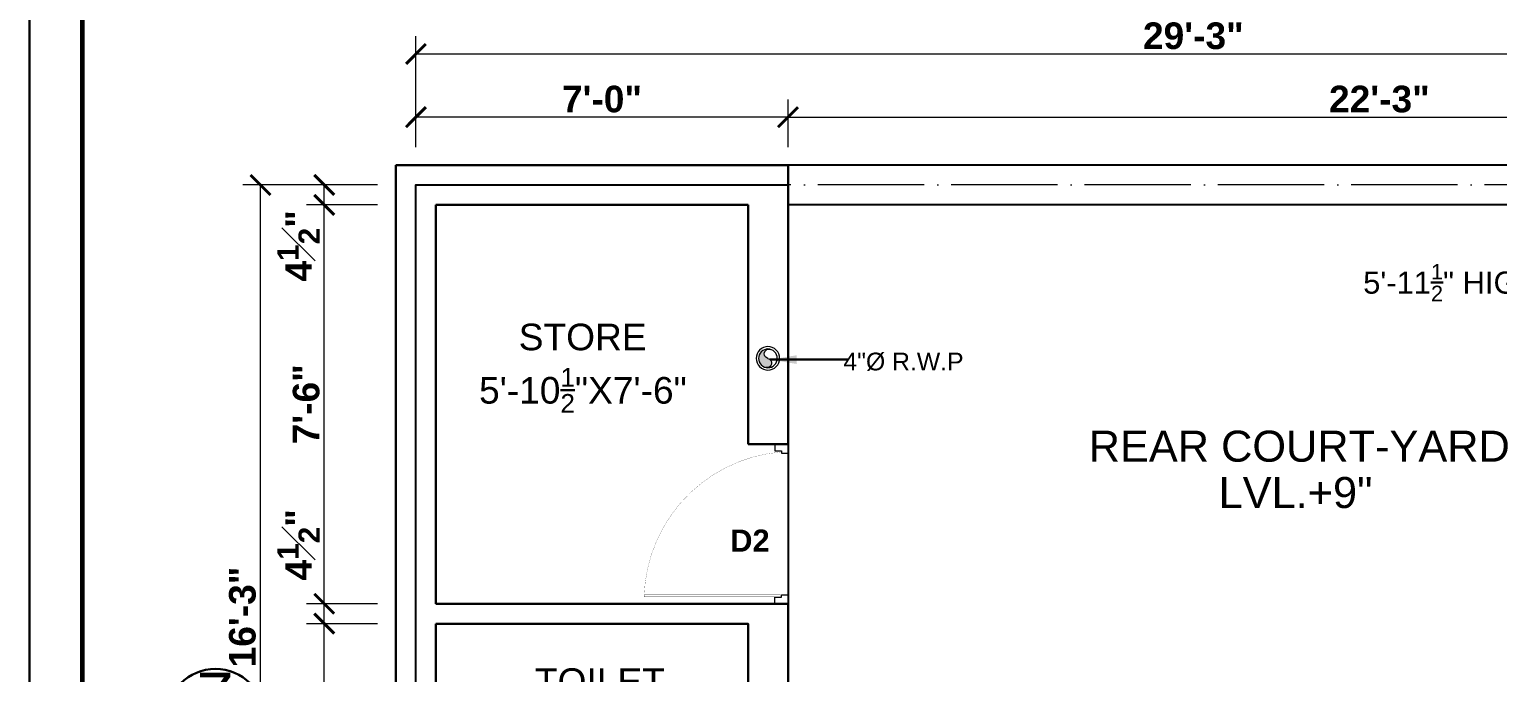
# Model space of a CAD drawing. Header units: feet. Extents: x 12125 to 16886, y -11859 to -10215.
# Drawn here: x 13212.4 to 13543.9, y -10850 to -10704.8 of the extents above; entities that cross this region are included whole.
import ezdxf

# ---------------------------------------------------------------- set-up
doc = ezdxf.new("R2010")
doc.units = ezdxf.units.FT
doc.header["$MEASUREMENT"] = 0
doc.header["$PDMODE"] = 2
for name, pattern in [('ACAD_ISO04W100', [30, 24, -3, 0, -3]), ('DASHED', [0.75, 0.5, -0.25]), ('HIDDEN2', [0.1875, 0.125, -0.0625])]:
    doc.linetypes.add(name, pattern=pattern)
doc.layers.get('0').update_dxf_attribs({"lineweight": 30})
doc.layers.add('BLK_1_FLR_0_BATH', color=7, linetype='Continuous')
doc.layers.add('BLK_1_FLR_0_BLT_UP_AREA', color=25, linetype='Continuous', true_color=0x995f4c, plot=False)
for name, color, linetype, lineweight in [('BOUNDARY', 181, 'Continuous', 25), ('center line', 253, 'ACAD_ISO04W100', 5), ('DIM 01', 7, 'Continuous', 9), ('DOOR', 32, 'Continuous', 13), ('HATCH', 9, 'Continuous', 20), ('JOINERY TEXT', 193, 'Continuous', 0), ('R.W.P', 7, 'Continuous', 18), ('TEXT', 7, 'Continuous', 30), ('WALL', 10, 'Continuous', 30)]:
    doc.layers.add(name, color=color, linetype=linetype, lineweight=lineweight)
doc.styles.add('AR. TEXT 01', font='arialbd.ttf')
doc.styles.get("Standard").update_dxf_attribs({"font": 'ARIALN.TTF'})
doc.styles.add('TEX02', font='GARA.TTF')
doc.dimstyles.new('DIM 50', dxfattribs={"dimtxt": 6, "dimasz": 3, "dimexe": 6, "dimexo": 4, "dimgap": 0.3125, "dimtad": 1, "dimzin": 3, "dimdsep": 46, "dimlunit": 4, "dimtxsty": 'AR. TEXT 01', "dimblk": 'DOT', "dimcen": 0.09, "dimclrd": 256, "dimclre": 256, "dimclrt": 256, "dimazin": 0, "dimtfac": 0.8, "dimtofl": 0, "dimtmove": 1, "dimatfit": 3, "dimfxl": 6, "dimfxlon": 1, "dimfrac": 1, "dimtolj": 1, "dimtzin": 0, "dimlwd": -1, "dimlwe": -1, "dimarcsym": 1})

# ---------------------------------------------------------------- blocks, each defined once
blk = doc.blocks.new('D4')
at = {"const_width": 1.11851519999287}
blk.add_lwpolyline([(-48.39999999734573, 1142.144000003223, 0.38341128429114), (-1083.385599992936, 51.76962119228118, 0.4142135623731)], format="xyb", dxfattribs=at)
for points in [[(-99.99999999417923, 1150.954666669233), (-48.39999999734573, 1150.954666669233), (-48.39999999734573, 1133.333333337214), (0, 1133.333333337214), (0, 1200), (-99.99999999417923, 1200), (-99.99999999417923, 1150.954666669233)], [(-99.99999999417923, 49.04533333076688), (-48.39999999734573, 49.04533333076688), (-48.39999999734573, 66.66666666278616), (0, 66.66666666278616), (0, 0), (-99.99999999417923, 0), (-99.99999999417923, 49.04533333076688)]]:
    blk.add_lwpolyline(points)
blk.add_lwpolyline([(-1083.385599992936, 51.76962119228118), (-58.07999999960884, 51.76962119228118), (-58.07999999960884, 67.47881549099111), (-1083.385599992936, 67.47881549099111)], dxfattribs=at)
blk = doc.blocks.new('ESF')
at = {"layer": 'HATCH', "ltscale": 10}
h = blk.add_hatch(dxfattribs=at)
h.set_pattern_fill('ANSI31', color=256, angle=89.99999999999999, style=0)
h.set_pattern_definition([(135, (-8508.294283949937, -71091.25939080947), (-0.0883883476483185, -0.0883883476483184), [])])
h.paths.add_polyline_path([(79774.65502080017, -78777.06877736178), (79763.58624343837, -78765.99999999997), (79785.72379816195, -78765.99999999997)])
at = {"layer": 'WALL', "color": 3, "ltscale": 15}
for p, q in [((79785.72379816195, -78765.99999999997), (79763.58624343837, -78765.99999999997)), ((79774.33233232053, -78777.06877736178), (79763.58624343837, -78765.99999999997)), ((79774.33233232053, -78777.06877736178), (79785.40110968231, -78765.99999999997))]:
    blk.add_line(p, q, dxfattribs=at)
at = {"layer": 'WALL', "color": 3, "linetype": 'DASHED', "ltscale": 15}
blk.add_line((79785.72379816195, -78765.99999999997), (79831.44516765536, -78765.99999999997), dxfattribs=at)
at = {"layer": 'WALL', "color": 3, "ltscale": 15}
blk.add_circle((79774.33233232053, -78765.99999999997), 11.06877736179012, dxfattribs=at)
at = {"layer": 'TEXT', "insert": (79774.19387886258, -78765.75631441259), "char_height": 10, "width": 27.26902642550526, "attachment_point": 8, "style": 'TEX02'}
blk.add_mtext('\\A1;{\\fArial|b0|i0|c0|p34;Z}', dxfattribs=at)
blk = doc.blocks.new('_ArchTick')
at = {"color": 0, "linetype": 'ByBlock', "const_width": 0.15}
blk.add_lwpolyline([(-0.5, -0.5), (0.5, 0.5)], dxfattribs=at)
blk = doc.blocks.new('*D247')
at = {"layer": 'Defpoints', "color": 0, "transparency": 16777216}
for p in [(13299.69455942608, -10724.66209407789), (13299.69455942608, -10735.45311382737), (13383.69455942606, -10735.45311382737)]:
    blk.add_point(p, dxfattribs=at)
at = {"layer": 'DIM 01', "transparency": 16777216}
for p, q in [((13299.69455942608, -10731.45311382737), (13299.69455942608, -10720.66209407789)), ((13383.69455942606, -10731.45311382737), (13383.69455942606, -10720.66209407789)), ((13383.69455942606, -10724.66209407789), (13299.69455942608, -10724.66209407789))]:
    blk.add_line(p, q, dxfattribs=at)
at = {"layer": 'DIM 01', "transparency": 16777216, "xscale": 4.5, "yscale": 4.5, "zscale": 4.5, "rotation": 180}
blk.add_blockref('_ArchTick', (13299.69455942608, -10724.66209407789), dxfattribs=at)
at = {"layer": 'DIM 01', "transparency": 16777216, "xscale": 4.5, "yscale": 4.5, "zscale": 4.5}
blk.add_blockref('_ArchTick', (13383.69455942606, -10724.66209407789), dxfattribs=at)
at = {"layer": 'DIM 01', "transparency": 16777216, "insert": (13341.69455942607, -10720.60209407789), "char_height": 6, "attachment_point": 5, "style": 'AR. TEXT 01'}
blk.add_mtext('\\A1;7\'-0"', dxfattribs=at)
blk = doc.blocks.new('*D249')
at = {"layer": 'Defpoints', "color": 0, "transparency": 16777216}
for p in [(13264.60635108739, -10739.95311382737), (13368.69455942605, -10739.95311382737), (13368.69455942605, -10934.95311382737)]:
    blk.add_point(p, dxfattribs=at)
at = {"layer": 'DIM 01', "transparency": 16777216}
for p, q in [((13276.60635108739, -10739.95311382737), (13260.60635108739, -10739.95311382737)), ((13264.60635108739, -10934.95311382737), (13264.60635108739, -10739.95311382737)), ((13276.60635108739, -10934.95311382737), (13260.60635108739, -10934.95311382737))]:
    blk.add_line(p, q, dxfattribs=at)
at = {"layer": 'DIM 01', "transparency": 16777216, "xscale": 4.5, "yscale": 4.5, "zscale": 4.5}
for p, rotation in [((13264.60635108739, -10739.95311382737), 90), ((13264.60635108739, -10934.95311382737), 270)]:
    blk.add_blockref('_ArchTick', p, dxfattribs=dict(at, rotation=rotation))
at = {"layer": 'DIM 01', "transparency": 16777216, "insert": (13260.54635108739, -10837.45311382737), "char_height": 6, "attachment_point": 5, "rotation": 90, "style": 'AR. TEXT 01'}
blk.add_mtext('\\A1;16\'-3"', dxfattribs=at)
blk = doc.blocks.new('*D258')
at = {"layer": 'Defpoints', "color": 0, "transparency": 16777216}
for p in [(13279.00067712853, -10838.95311382737), (13342.86975761218, -10838.95311382737), (13368.69455942605, -10934.95311382737)]:
    blk.add_point(p, dxfattribs=at)
at = {"layer": 'DIM 01', "transparency": 16777216}
for p, q in [((13291.00067712853, -10838.95311382737), (13275.00067712853, -10838.95311382737)), ((13279.00067712853, -10934.95311382737), (13279.00067712853, -10838.95311382737)), ((13291.00067712853, -10934.95311382737), (13275.00067712853, -10934.95311382737))]:
    blk.add_line(p, q, dxfattribs=at)
at = {"layer": 'DIM 01', "transparency": 16777216, "xscale": 4.5, "yscale": 4.5, "zscale": 4.5}
for p, rotation in [((13279.00067712853, -10838.95311382737), 90), ((13279.00067712853, -10934.95311382737), 270)]:
    blk.add_blockref('_ArchTick', p, dxfattribs=dict(at, rotation=rotation))
at = {"layer": 'DIM 01', "transparency": 16777216, "insert": (13274.93467712853, -10886.95311382737), "char_height": 6, "attachment_point": 5, "rotation": 90, "style": 'AR. TEXT 01'}
blk.add_mtext('\\A1;8\'-0"', dxfattribs=at)
blk = doc.blocks.new('*D259')
at = {"layer": 'Defpoints', "color": 0, "transparency": 16777216}
for p in [(13279.00067712853, -10834.45311382737), (13343.94455942608, -10834.45311382737), (13342.86975761218, -10838.95311382737)]:
    blk.add_point(p, dxfattribs=at)
at = {"layer": 'DIM 01', "transparency": 16777216}
for p, q in [((13279.00067712853, -10834.45311382737), (13279.00067712853, -10812.50024505545)), ((13291.00067712853, -10834.45311382737), (13275.00067712853, -10834.45311382737)), ((13279.00067712853, -10838.95311382737), (13279.00067712853, -10834.45311382737)), ((13291.00067712853, -10838.95311382737), (13275.00067712853, -10838.95311382737))]:
    blk.add_line(p, q, dxfattribs=at)
at = {"layer": 'DIM 01', "transparency": 16777216, "xscale": 4.5, "yscale": 4.5, "zscale": 4.5}
for p, rotation in [((13279.00067712853, -10834.45311382737), 90), ((13279.00067712853, -10838.95311382737), 270)]:
    blk.add_blockref('_ArchTick', p, dxfattribs=dict(at, rotation=rotation))
at = {"layer": 'DIM 01', "transparency": 16777216, "insert": (13273.18627712853, -10821.15824505545), "char_height": 6, "attachment_point": 5, "rotation": 90, "style": 'AR. TEXT 01'}
blk.add_mtext('\\A1;4{\\H0.800000x;\\S1#2;}"', dxfattribs=at)
blk = doc.blocks.new('*D260')
at = {"layer": 'Defpoints', "color": 0, "transparency": 16777216}
for p in [(13279.00067712867, -10744.45311382738), (13356.8204199968, -10744.45311382738), (13343.94455942608, -10834.45311382737)]:
    blk.add_point(p, dxfattribs=at)
at = {"layer": 'DIM 01', "transparency": 16777216}
for p, q in [((13291.00067712867, -10744.45311382738), (13275.00067712867, -10744.45311382738)), ((13279.00067712867, -10834.45311382737), (13279.00067712867, -10744.45311382738)), ((13291.00067712867, -10834.45311382737), (13275.00067712867, -10834.45311382737))]:
    blk.add_line(p, q, dxfattribs=at)
at = {"layer": 'DIM 01', "transparency": 16777216, "xscale": 4.5, "yscale": 4.5, "zscale": 4.5}
for p, rotation in [((13279.00067712867, -10744.45311382738), 90), ((13279.00067712867, -10834.45311382737), 270)]:
    blk.add_blockref('_ArchTick', p, dxfattribs=dict(at, rotation=rotation))
at = {"layer": 'DIM 01', "transparency": 16777216, "insert": (13274.94067712867, -10789.45311382737), "char_height": 6, "attachment_point": 5, "rotation": 90, "style": 'AR. TEXT 01'}
blk.add_mtext('\\A1;7\'-6"', dxfattribs=at)
blk = doc.blocks.new('*D261')
at = {"layer": 'Defpoints', "color": 0, "transparency": 16777216}
for p in [(13279.00067712864, -10739.95311382737), (13360.57279068777, -10739.95311382737), (13356.8204199968, -10744.45311382738)]:
    blk.add_point(p, dxfattribs=at)
at = {"layer": 'DIM 01', "transparency": 16777216}
for p, q in [((13291.00067712864, -10739.95311382737), (13275.00067712864, -10739.95311382737)), ((13279.00067712864, -10744.45311382738), (13279.00067712864, -10739.95311382737)), ((13291.00067712864, -10744.45311382738), (13275.00067712864, -10744.45311382738))]:
    blk.add_line(p, q, dxfattribs=at)
at = {"layer": 'DIM 01', "transparency": 16777216, "xscale": 4.5, "yscale": 4.5, "zscale": 4.5}
for p, rotation in [((13279.00067712864, -10739.95311382737), 90), ((13279.00067712864, -10744.45311382738), 270)]:
    blk.add_blockref('_ArchTick', p, dxfattribs=dict(at, rotation=rotation))
at = {"layer": 'DIM 01', "transparency": 16777216, "insert": (13273.18627712806, -10753.70111077105), "char_height": 6, "attachment_point": 5, "rotation": 90, "style": 'AR. TEXT 01'}
blk.add_mtext('\\A1;4{\\H0.800000x;\\S1#2;}"', dxfattribs=at)
blk = doc.blocks.new('*D262')
at = {"layer": 'Defpoints', "color": 0, "transparency": 16777216}
for p in [(13650.69455942608, -10724.66209407789), (13383.69455942606, -10735.45311382737), (13650.69455942608, -10739.95311382737)]:
    blk.add_point(p, dxfattribs=at)
at = {"layer": 'DIM 01', "transparency": 16777216}
for p, q in [((13383.69455942606, -10731.45311382737), (13383.69455942606, -10720.66209407789)), ((13650.69455942608, -10735.95311382737), (13650.69455942608, -10720.66209407789)), ((13383.69455942606, -10724.66209407789), (13650.69455942608, -10724.66209407789))]:
    blk.add_line(p, q, dxfattribs=at)
at = {"layer": 'DIM 01', "transparency": 16777216, "xscale": 4.5, "yscale": 4.5, "zscale": 4.5, "rotation": 180}
blk.add_blockref('_ArchTick', (13383.69455942606, -10724.66209407789), dxfattribs=at)
at = {"layer": 'DIM 01', "transparency": 16777216, "xscale": 4.5, "yscale": 4.5, "zscale": 4.5}
blk.add_blockref('_ArchTick', (13650.69455942608, -10724.66209407789), dxfattribs=at)
at = {"layer": 'DIM 01', "transparency": 16777216, "insert": (13517.19455942607, -10720.60209407789), "char_height": 6, "attachment_point": 5, "style": 'AR. TEXT 01'}
blk.add_mtext('\\A1;22\'-3"', dxfattribs=at)
blk = doc.blocks.new('*D263')
at = {"layer": 'Defpoints', "color": 0, "transparency": 16777216}
for p in [(13650.69455942608, -10710.39471745416), (13299.69455942608, -10770.24986351885), (13650.69455942608, -10780.09170927754)]:
    blk.add_point(p, dxfattribs=at)
at = {"layer": 'DIM 01', "transparency": 16777216}
for p, q in [((13299.69455942608, -10722.39471745416), (13299.69455942608, -10706.39471745416)), ((13650.69455942608, -10722.39471745416), (13650.69455942608, -10706.39471745416)), ((13299.69455942608, -10710.39471745416), (13650.69455942608, -10710.39471745416))]:
    blk.add_line(p, q, dxfattribs=at)
at = {"layer": 'DIM 01', "transparency": 16777216, "xscale": 4.5, "yscale": 4.5, "zscale": 4.5, "rotation": 180}
blk.add_blockref('_ArchTick', (13299.69455942608, -10710.39471745416), dxfattribs=at)
at = {"layer": 'DIM 01', "transparency": 16777216, "xscale": 4.5, "yscale": 4.5, "zscale": 4.5}
blk.add_blockref('_ArchTick', (13650.69455942608, -10710.39471745416), dxfattribs=at)
at = {"layer": 'DIM 01', "transparency": 16777216, "insert": (13475.19455942608, -10706.32871745416), "char_height": 6, "attachment_point": 5, "style": 'AR. TEXT 01'}
blk.add_mtext('\\A1;29\'-3"', dxfattribs=at)
blk = doc.blocks.new('RETEU')
at = {"layer": 'R.W.P'}
h = blk.add_hatch(color=7, dxfattribs=at)
edge = h.paths.add_edge_path()
edge.add_ellipse((-37076.90065375516, -119553.1669227566), major_axis=(1.494147372830071, 1.494147372830071), ratio=0.9999999999971358, start_angle=35.6182046845361, end_angle=125.618203281105)
edge.add_ellipse((-37076.90065375516, -119553.1669227566), major_axis=(1.494147372827425, 1.494147372827423), ratio=0.9999999999948398, start_angle=125.618203281105, end_angle=215.6182018617833)
edge.add_ellipse((-37077.13122894867, -119554.1996719022), major_axis=(0.7482431835796156, 0.7482431835796152), ratio=0.9999999999816468, start_angle=218.8220523718934, end_angle=392.4143515007202)
edge.add_ellipse((-37076.67007856617, -119552.1341736046), major_axis=(-0.7482431836025633, 0.7482431836025631), ratio=0.9999999999430152, start_angle=-51.17794228077861, end_angle=122.41435150089211, ccw=False)
at = {"layer": 'R.W.P', "color": 7, "extrusion": (0, 0, -1)}
for centre, major_axis, ratio, start_param, end_param in [((-37076.90065375516, -119553.1669227566), (1.867684216040424, 1.867684216040424), 0.99999999999517, 3.926990816989658, 10.21017612416924), ((-37076.90065375516, -119553.1669227566), (-1.494147372831555, 1.494147372831555), 0.9999999999934599, 5.497787143778867, 11.78097245095845), ((-37077.13122894865, -119554.1996719022), (-0.7482431836144129, 0.7482431836144129), 0.9999999999042399, 1.005059168248902, 4.258487346123779)]:
    blk.add_ellipse(centre, major_axis=major_axis, ratio=ratio, start_param=start_param, end_param=end_param, dxfattribs=at)
at = {"layer": 'R.W.P', "color": 7, "extrusion": (0, 0, -0.9999999999999998)}
blk.add_ellipse((-37076.67007856616, -119552.1341736046), major_axis=(0.7482431836246272, 0.7482431836246272), ratio=0.99999999987498, start_param=2.575855494946888, end_param=5.829283672833697, dxfattribs=at)
blk = doc.blocks.new('_Dot')
at = {"color": 0, "linetype": 'ByBlock', "lineweight": -2}
blk.add_line((-0.5, 0), (-1, 0), dxfattribs=at)
at = {"color": 0, "linetype": 'ByBlock', "const_width": 0.5}
blk.add_lwpolyline([(-0.25, 0, 1), (0.25, 0, 1)], format="xyb", close=True, dxfattribs=at)

msp = doc.modelspace()

# ---------------------------------------------------------------- linework, layer by layer
at = {"color": 3, "elevation": -0.9035272477697599}
msp.add_lwpolyline([(13212.42948258684, -10214.81913442836), (14972.94220979727, -10214.81913442836), (14972.94220979727, -11661.07807256041), (13212.42948258684, -11661.07807256041)], close=True, dxfattribs=at)
at = {"layer": 'BLK_1_FLR_0_BATH', "color": 3}
msp.add_lwpolyline([(13304.19455942608, -10838.95311382737), (13374.69455942605, -10838.95311382737), (13374.69455942605, -10885.45311382737), (13304.19455942608, -10885.45311382737)], close=True, dxfattribs=at)
at = {"layer": 'BLK_1_FLR_0_BLT_UP_AREA', "color": 25}
msp.add_lwpolyline([(13299.69455942608, -10934.95311382737), (13299.69455942608, -10739.95311382736), (13383.69455942608, -10739.95311382736), (13383.69455942608, -10934.95311382737), (13650.69455942608, -10934.95311382737), (13650.69455942608, -11540.95311382738), (13299.69455942608, -11540.95311382738), (13299.69455942608, -10934.95311382737)], dxfattribs=at)
at = {"layer": 'BOUNDARY', "ltscale": 10}
for p, q in [((13655.19455942608, -10735.45311382737), (13383.69455942606, -10735.45311382737)), ((13655.19455942608, -10735.45311382737), (13383.69455942606, -10735.45311382737)), ((13646.19455942608, -10744.45311382738), (13383.69455942606, -10744.45311382738)), ((13646.19455942608, -10744.45311382738), (13383.69455942606, -10744.45311382738))]:
    msp.add_line(p, q, dxfattribs=at)
at = {"layer": 'center line'}
for p, q in [((13655.19455942608, -10739.95311382737), (13299.69455942608, -10739.95311382737)), ((13299.69455942608, -10739.95311382737), (13299.69455942608, -11558.95311382737))]:
    msp.add_line(p, q, dxfattribs=at)
at = {"layer": 'DIM 01'}
msp.add_line((13383.69455942606, -10833.45340925383), (13383.69455942606, -10798.46374917794), dxfattribs=at)
at = {"layer": 'WALL', "ltscale": 10}
for p, q in [((13295.19455942608, -10735.45311382737), (13295.19455942608, -11558.95311382737)), ((13383.69455942606, -10735.45311382737), (13295.19455942608, -10735.45311382737)), ((13383.69455942606, -10744.45311382738), (13383.69455942606, -10735.45311382737)), ((13374.69455942606, -10744.45311382738), (13304.19455942608, -10744.45311382738)), ((13304.19455942608, -10744.4531138274), (13304.19455942608, -10834.45311382737)), ((13374.69455942606, -10744.4531138274), (13374.69455942606, -10798.45311382737)), ((13383.69455942606, -10744.45311382737), (13383.69455942606, -10798.45311382737)), ((13383.69455942606, -10744.45311382738), (13383.69455942606, -10744.45311382738)), ((13374.69455942606, -10798.45311382737), (13383.69455942606, -10798.45311382737)), ((13304.19455942608, -10834.45311382735), (13383.69455942606, -10834.45311382737)), ((13374.69455942606, -10834.45311382737), (13374.69455942606, -10834.45311382737)), ((13383.69455942606, -10834.45311382737), (13383.69455942606, -10871.95311382737)), ((13304.19455942608, -10838.95311382737), (13374.69455942606, -10838.95311382737)), ((13304.19455942608, -10838.95311382737), (13304.19455942608, -11032.4531138274)), ((13374.69455942606, -10838.95311382735), (13374.69455942605, -10871.95311382737))]:
    msp.add_line(p, q, dxfattribs=at)
at = {"layer": 'WALL', "color": 35, "linetype": 'Continuous', "lineweight": 60, "elevation": -0.9035272477697599}
msp.add_lwpolyline([(13224.4294825868, -10226.81913442833), (14960.94220979727, -10226.81913442833), (14960.94220979727, -11649.07807256049), (13224.4294825868, -11649.07807256049)], close=True, dxfattribs=at)

# ---------------------------------------------------------------- block references
at = {"layer": 'DOOR', "xscale": 0.02999113720785, "yscale": 0.02999113720785, "zscale": 0.02999113720785}
msp.add_blockref('D4', (13383.69455942606, -10834.45311382737), dxfattribs=at)
msp.add_blockref('D4', (13383.69455942606, -10834.45311382737), dxfattribs=at)
at = {"layer": 'R.W.P'}
msp.add_blockref('RETEU', (50456.05989438727, 108774.0856796297), dxfattribs=at)
at = {"layer": 'WALL'}
msp.add_blockref('ESF', (-66519.89471580504, 67905.76685554897), dxfattribs=at)

# ---------------------------------------------------------------- texts
at = {"layer": 'JOINERY TEXT', "insert": (13370.62623665534, -10817.71268060382), "char_height": 5, "width": 9.823400606668926, "attachment_point": 1}
msp.add_mtext('{\\fArial|b1|i0|c0|p34;D2}', dxfattribs=at)
at = {"layer": 'TEXT', "linetype": 'HIDDEN2', "char_height": 4, "attachment_point": 1}
for s, insert, width in [('\\A1;\\pi4.74389;{\\fArial|b0|i0|c0|p34;\\H1.25x;5\'-11\\H0.7x;\\S1/2;\\H1.42857x;" HIGH BOUNDARY \\P\\pi39.17191;WALL TYPE\'C\'}', (13508.78860452301, -10757.78373848158), 85.67595230341249), ('\\A1;{\\fArial|b0|i0|c0|p34;4"Ø R.W.P}', (13396.20076687474, -10777.79235481799), 50.39691254184609)]:
    msp.add_mtext(s, dxfattribs=dict(at, insert=insert, width=width))
at = {"layer": 'TEXT', "attachment_point": 1, "style": 'TEX02'}
for s, insert, char_height, width in [('\\A1;\\pi31.82858;{\\fArial|b0|i0|c0|p34;STORE\\P\\pi22.87504;5\'-10\\H0.7x;\\S1/2;\\H1.42857x;"X7\'-6"}', (13291.07190467957, -10771.25381695946), 6, 91.70489925128277), ('\\A1;{\\fArial|b0|i0|c0|p34;REAR COURT-YARD}', (13451.57607257701, -10795.40149220387), 7, 99.28990256265207), ('\\A1;{\\fArial|b0|i0|c0|p34;LVL.+9"}', (13480.89797518883, -10805.85274056422), 7, 40.03743540465438), ('\\A1;\\pi31.36405;{\\fArial|b0|i0|c0|p34;TOILET\\P\\pi22.87504;5\'-10\\H0.7x;\\S1/2;\\H1.42857x;"X8\'-0"}', (13295.19455942608, -10849.02174810567), 6, 91.70489925128277)]:
    msp.add_mtext(s, dxfattribs=dict(at, insert=insert, char_height=char_height, width=width))

# ---------------------------------------------------------------- dimensions: what is measured, and where the dimension line sits
at = {"layer": 'DIM 01'}
for base, p1, p2, picture, middle in [((13650.69455942608, -10710.39471745416), (13299.69455942608, -10770.24986351885), (13650.69455942608, -10780.09170927754), '*D263', (13475.19455942608, -10706.32871745416)), ((13299.69455942608, -10724.66209407789), (13383.69455942606, -10735.45311382737), (13299.69455942608, -10735.45311382737), '*D247', (13341.69455942607, -10720.60209407789)), ((13650.69455942608, -10724.66209407789), (13383.69455942606, -10735.45311382737), (13650.69455942608, -10739.95311382737), '*D262', (13517.19455942607, -10720.60209407789))]:
    dim = msp.add_linear_dim(base=base, p1=p1, p2=p2, dimstyle='DIM 50', override={"dimtxt": 6, "dimasz": 4.5, "dimexe": 4, "dimgap": 1, "dimblk1": 'ArchTick', "dimblk2": 'ArchTick', "dimsah": 1, "dimfxl": 12}, dxfattribs=at)
    dim.commit()
    dim.dimension.update_dxf_attribs({"geometry": picture, "text_midpoint": middle})
for base, p1, p2, picture, middle in [((13264.60635108739, -10739.95311382737), (13368.69455942605, -10934.95311382737), (13368.69455942605, -10739.95311382737), '*D249', (13260.54635108739, -10837.45311382737)), ((13279.00067712867, -10744.45311382738), (13343.94455942608, -10834.45311382737), (13356.8204199968, -10744.45311382738), '*D260', (13274.94067712867, -10789.45311382737)), ((13279.00067712853, -10838.95311382737), (13368.69455942605, -10934.95311382737), (13342.86975761218, -10838.95311382737), '*D258', (13274.93467712853, -10886.95311382737))]:
    dim = msp.add_linear_dim(base=base, p1=p1, p2=p2, angle=90, dimstyle='DIM 50', override={"dimtxt": 6, "dimasz": 4.5, "dimexe": 4, "dimgap": 1, "dimblk1": 'ArchTick', "dimblk2": 'ArchTick', "dimsah": 1, "dimfxl": 12}, dxfattribs=at)
    dim.commit()
    dim.dimension.update_dxf_attribs({"geometry": picture, "text_midpoint": middle})
for base, p1, p2, picture, middle in [((13279.00067712864, -10739.95311382737), (13356.8204199968, -10744.45311382738), (13360.57279068777, -10739.95311382737), '*D261', (13279.00067712806, -10753.70111077105)), ((13279.00067712853, -10834.45311382737), (13342.86975761218, -10838.95311382737), (13343.94455942608, -10834.45311382737), '*D259', (13279.00067712806, -10821.15824505545))]:
    dim = msp.add_linear_dim(base=base, p1=p1, p2=p2, angle=90, dimstyle='DIM 50', override={"dimtxt": 6, "dimasz": 4.5, "dimexe": 4, "dimgap": 1, "dimblk1": 'ArchTick', "dimblk2": 'ArchTick', "dimsah": 1, "dimfxl": 12}, dxfattribs=at)
    dim.commit()
    dim.dimension.update_dxf_attribs({"geometry": picture, "text_midpoint": middle, "dimtype": 160})

# ---------------------------------------------------------------- leaders
at = {"layer": 'TEXT', "ltscale": 10}
msp.add_leader([(13379.67690862215, -10779.36574908891), (13397.28429358226, -10779.36574908891)], dimstyle='DIM 50', override={"dimasz": 6, "dimtad": 0}, dxfattribs=at)

doc.saveas('drawing.dxf')
